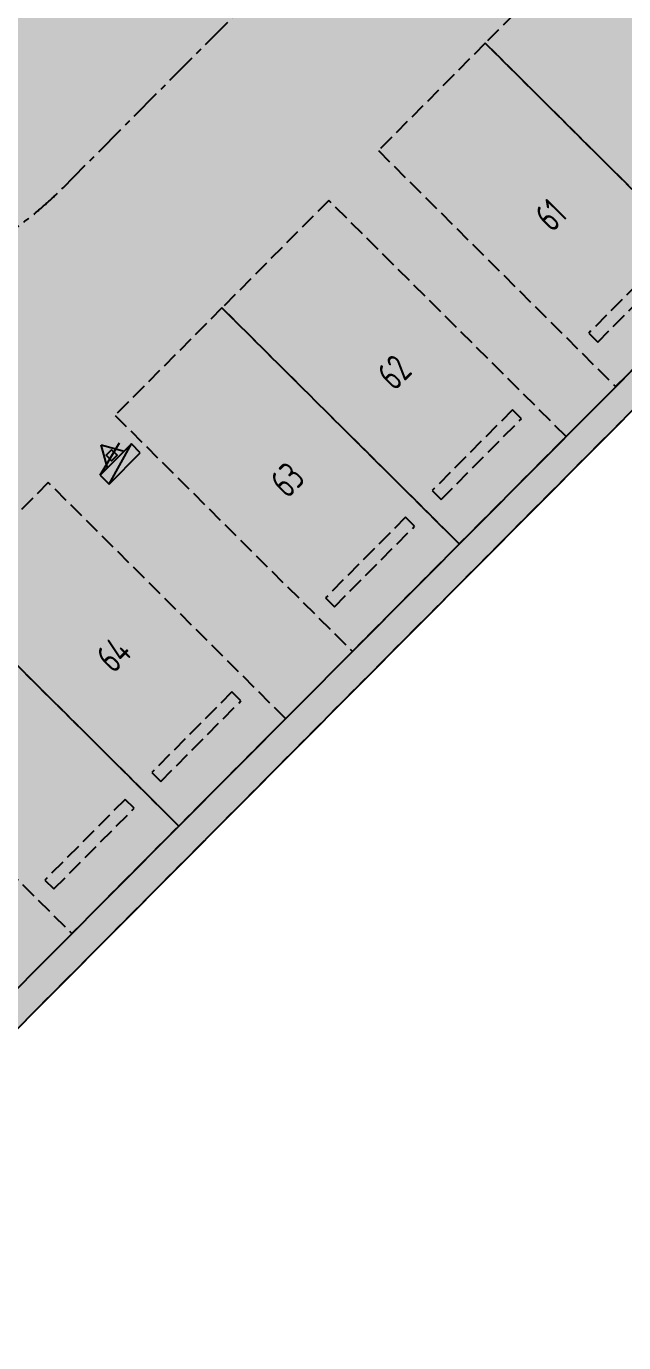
# Model space of a CAD drawing. Extents: x 517381295 to 519272522, y 3499086963 to 3500603577.
# Drawn here: x 518870919 to 518880380, y 3499822520 to 3499843363 of the extents above; entities that cross this region are included whole.
import ezdxf
from ezdxf.enums import TextEntityAlignment as Align

# ---------------------------------------------------------------- set-up
doc = ezdxf.new("R2010")
doc.units = 0
doc.header["$LTSCALE"] = 1000
doc.header["$MEASUREMENT"] = 0
for name, pattern in [('CENTERX2', [4, 2.5, -0.5, 0.5, -0.5]), ('DASH', [0.35, 0.25, -0.1]), ('HIDDEN', [0.375, 0.25, -0.125])]:
    doc.linetypes.add(name, pattern=pattern)
doc.layers.get('0').update_dxf_attribs({"linetype": 'CONTINUOUS'})
for name, color, linetype in [('0-TEXT', 7, 'CONTINUOUS'), ('00-灭火器', 1, 'CONTINUOUS'), ('A-地下车道中线', 1, 'CONTINUOUS'), ('AE-ABOV', 154, 'HIDDEN'), ('AE-EQPM', 70, 'CONTINUOUS'), ('C-XREF-EXT', 7, 'CONTINUOUS'), ('EQUIP_消火栓', 1, 'CONTINUOUS'), ('HS-A-墙-砼', 41, 'CONTINUOUS'), ('PUB_HATCH', 8, 'CONTINUOUS'), ('天华车位编号', 7, 'CONTINUOUS')]:
    doc.layers.add(name, color=color, linetype=linetype)
doc.styles.add('TH-STYLE3', font='tssdeng.shx', dxfattribs={"width": 0.699999988079071, "bigfont": 'tssdchn.shx'})

# ---------------------------------------------------------------- blocks, each defined once
blk = doc.blocks.new('efafefsf')
at = {"layer": 'A-地下车道中线', "color": 253, "linetype": 'CENTERX2', "ltscale": 0.2}
blk.add_line((-2310945.050417423, -1392387.875659227), (-2268306.274490356, -1392387.739806175), dxfattribs=at)
blk.add_arc((-2310945.049984932, -1386387.875660181), 6000, 180, 270, dxfattribs=at)
blk = doc.blocks.new('vcbxcvbxcvbcxvbcvx')
at = {"layer": 'AE-ABOV'}
h = blk.add_hatch(dxfattribs=at)
h.set_pattern_fill('ANGLE', color=8, scale=499.9999999999997, angle=-45.15729226636613)
h.set_pattern_definition([(359.9999999998357, (-1228937.850166321, 2875940.713079453), (5.006313585909083e-09, 1746.249999999999), [1269.999999999999, -476.2499999999997]), (90, (-1228937.850166321, 2875940.713079453), (-1746.249999999999, 5.006313585909083e-09), [1270, -476.2499999999998])])
edge = h.paths.add_edge_path()
edge.add_line((-1112685.154472828, 2875590.302752495), (-1192087.85016758, 2875590.3027526))
edge.add_line((-1192087.850167751, 2875590.302752495), (-1192087.841672835, 2877396.973397291))
edge.add_line((-1192087.841672897, 2877396.973397017), (-1192087.850113824, 2880196.97342896))
edge.add_line((-1192087.850113869, 2880196.973428965), (-1192087.850146369, 2888990.713104392))
edge.add_line((-1192087.850146294, 2888990.713104486), (-1189687.850119626, 2888990.713107557))
edge.add_line((-1189687.850119591, 2888990.713107586), (-1189687.850106648, 2890990.712934787))
edge.add_line((-1189687.850106716, 2890990.712934971), (-1192087.850147726, 2890990.713080887))
edge.add_line((-1192087.850147247, 2890990.713080406), (-1192087.787451197, 2902990.861483638))
edge.add_line((-1192087.787451744, 2902990.861484051), (-1208287.912045514, 2902990.567798151))
edge.add_line((-1208287.912045479, 2902990.567798138), (-1208287.97471344, 2904646.679696687))
edge.add_line((-1208287.974713326, 2904646.679696321), (-1208287.801311024, 2904646.932287902))
edge.add_line((-1208287.801311016, 2904646.932287931), (-1208287.801312292, 2909840.692558439))
edge.add_line((-1208287.801312447, 2909840.692558765), (-1192087.847160659, 2909840.73365246))
edge.add_line((-1192087.847160339, 2909840.733652115), (-1192087.853082925, 2911690.713042712))
edge.add_line((-1192087.853083134, 2911690.713042974), (-1183187.853093049, 2911690.713084284))
edge.add_line((-1183187.853093147, 2911690.713084221), (-1183187.847171847, 2909840.712867695))
edge.add_line((-1183187.847171307, 2909840.712867737), (-1159787.841652779, 2909840.712804329))
edge.add_line((-1159787.84165287, 2909840.712804317), (-1159786.497599212, 2910740.710717343))
edge.add_line((-1159786.497599602, 2910740.710717678), (-1153686.506084432, 2910740.710701014))
edge.add_line((-1153686.506084442, 2910740.71070075), (-1153687.852495694, 2909840.814170099))
edge.add_line((-1153687.85249567, 2909840.814169884), (-1137137.843563317, 2909840.814169604))
edge.add_line((-1137137.84356308, 2909840.814169884), (-1137137.846838198, 2927340.612590737))
edge.add_line((-1137137.846838474, 2927340.61259079), (-1117537.853485405, 2927340.612575179))
edge.add_line((-1117537.853485107, 2927340.612574816), (-1117537.858750917, 2904440.713084697))
edge.add_line((-1117537.858751297, 2904440.713084936), (-1106437.860128601, 2904440.713117593))
edge.add_line((-1106437.860128403, 2904440.713117599), (-1106437.860120224, 2897440.713106017))
edge.add_line((-1106437.860120296, 2897440.713106155), (-1106137.862804846, 2897440.713070154))
edge.add_line((-1106137.86280489, 2897440.713070154), (-1106137.857584552, 2888896.974899984))
edge.add_arc((-1111037.863520622, 2888940.917486906), 4900.202968103001, -89.99996157515989, -0.5138069876330746, ccw=False)
edge.add_line((-1111037.860234737, 2884040.714518309), (-1112685.154486508, 2884040.714542268))
edge.add_line((-1112685.154486179, 2884040.714541912), (-1112685.154472571, 2875592.254593211))
edge.add_line((-1112685.154472828, 2875592.254593611), (-1112685.154472977, 2875590.302752425))
at = {"layer": 'AE-ABOV', "color": 8}
blk.add_lwpolyline([(-1112685.154472828, 2875590.302752495), (-1192087.850167751, 2875590.302752495), (-1192087.841672897, 2877396.973397017), (-1192087.850113869, 2880196.973428965), (-1192087.850146294, 2888990.713104486), (-1189687.850119591, 2888990.713107586), (-1189687.850106716, 2890990.712934971), (-1192087.850147247, 2890990.713080406), (-1192087.787451744, 2902990.861484051), (-1208287.912045479, 2902990.567798138), (-1208287.974713326, 2904646.679696321), (-1208287.801311016, 2904646.932287931), (-1208287.801312447, 2909840.692558765), (-1192087.847160339, 2909840.733652115), (-1192087.853083134, 2911690.713042974), (-1183187.853093147, 2911690.713084221), (-1183187.847171307, 2909840.712867737), (-1159787.84165287, 2909840.712804317), (-1159786.497599602, 2910740.710717678), (-1153686.506084442, 2910740.71070075), (-1153687.85249567, 2909840.814169884), (-1137137.84356308, 2909840.814169884), (-1137137.846838474, 2927340.61259079), (-1117537.853485107, 2927340.612574816)], dxfattribs=at)
blk = doc.blocks.new('cw')
at = {"layer": 'AE-EQPM', "linetype": 'DASH'}
for points in [[(-1200.000000476837, 5300), (1199.999999523163, 5300.000000238419), (1200, 0), (-1200, -4.76837158203125e-07)], [(-900, 899.9999997615814), (900, 900), (900, 700), (-900, 699.9999997615814)]]:
    blk.add_lwpolyline(points, close=True, dxfattribs=at)
blk = doc.blocks.new('gfhgfhggjj')
at = {"layer": 'AE-EQPM', "rotation": 180.0000000009059}
blk.add_blockref('cw', (164750.9526596069, 279200.211022377), dxfattribs=at)
at = {"layer": 'AE-EQPM', "xscale": -1, "rotation": 359.9999999998357}
for p in [(156238.2936682701, 263050.2126083374), (158638.293671608, 263050.2126159668), (162538.2936658859, 263050.2126150131), (164938.2936677933, 263050.2126142979), (168450.9526290894, 263050.2125916481), (170850.9526286125, 263050.2125914097), (173250.9526295662, 263050.2125916481)]:
    blk.add_blockref('cw', p, dxfattribs=at)
at = {"layer": '天华车位编号', "color": 8, "style": 'TH-STYLE3', "width": 0.699999988079071}
for s, p in [('64', (158638.2936720848, 265700.21261549)), ('63', (162538.2936654091, 265700.2126147747)), ('62', (164938.2936673164, 265700.2126152515)), ('61', (168450.9526286125, 265700.2125914097))]:
    blk.add_text(s, height=450, rotation=8.196227004009711e-05, dxfattribs=at).set_placement(p, align=Align.MIDDLE_CENTER)
blk = doc.blocks.new('$TWTSYS$00000508')
for p, q in [((-0.5, 0.5), (0.3236161731911125, 1.224064056863426)), ((-0.5, 0.5), (-0.5, -0.5)), ((-0.5, -0.5), (0.5, 0.5)), ((0.5, 0.5), (-0.5, 0.5)), ((0.5, -0.5), (0.5, 0.5)), ((-0.5, -0.5), (0.5, -0.5))]:
    blk.add_line(p, q)
blk.add_solid([(0.5, -0.5), (0.5, 0.5), (-0.5, -0.5)])
blk = doc.blocks.new('fdhhdfgdgdgfshfdhdssdfds')
at = {"layer": '00-灭火器'}
h = blk.add_hatch(dxfattribs=at)
h.set_pattern_fill('ANSI31', color=256, scale=187.5, angle=-225.1572923010445, style=0)
h.set_pattern_definition([(179.8427076989539, (2100393229.937735, -2847497772.43161), (-0.06434215061674387, -23.43741168170354), [])])
h.paths.add_polyline_path([(312585.169927597, 5054.64964056015), (312463.4405694008, 5054.649641990662), (312463.4405708313, 4932.92028260231), (312585.169924736, 4932.920279979706)])
at = {"layer": 'PUB_HATCH'}
blk.add_hatch(color=256, dxfattribs=at).paths.add_polyline_path([(327040.9718608856, -50.00000381469727), (326824.3051939011, 99.99999499320984), (301574.3051681519, 100.0000019073486), (301574.3051681519, -349.9999980926514), (327074.3051939011, -350.0000047683716)])
at = {"layer": '00-灭火器'}
blk.add_lwpolyline([(312585.169927597, 5054.64964056015), (312463.4405694008, 5054.649641990662), (312463.4405708313, 4932.92028260231), (312585.169924736, 4932.920279979706)], close=True, dxfattribs=at)
at = {"layer": 'EQUIP_消火栓'}
for p, q in [((312335.3052473068, 4899.99501991272), (312524.3052463531, 5227.352623462677)), ((312524.3052463531, 5227.352623462677), (312713.3052539825, 4899.995022296906)), ((312713.3052539825, 4899.995022296906), (312335.3052473068, 4899.99501991272))]:
    blk.add_line(p, q, dxfattribs=at)
at = {"layer": 'HS-A-墙-砼'}
for p, q in [((326824.3051939011, 99.99999499320984), (301574.3051681519, 100.0000019073486)), ((327074.3051939011, -350.0000047683716), (301574.3051681519, -349.9999980926514))]:
    blk.add_line(p, q, dxfattribs=at)
at = {"layer": 'EQUIP_消火栓', "xscale": 700.0000000000002, "yscale": 200.0000000000001, "zscale": 700.0000000000002, "rotation": 6.866235010519193e-08}
blk.add_blockref('$TWTSYS$00000508', (312524.3052511215, 4799.995109081268), dxfattribs=at)

msp = doc.modelspace()

# ---------------------------------------------------------------- block references
at = {"ltscale": 10, "rotation": 45.15729226620189}
msp.add_blockref('gfhgfhggjj', (518948828.1177044, 3499533576.146005), dxfattribs=at)
at = {"rotation": 45.15729226620189}
msp.add_blockref('efafefsf', (519513827.8631617, 3502461233.388751), dxfattribs=at)
at = {"layer": '0-TEXT', "rotation": 45.15729226620189}
msp.add_blockref('fdhhdfgdgdgfshfdhdssdfds', (518655430.0789247, 3499611455.605449), dxfattribs=at)
at = {"layer": 'C-XREF-EXT', "rotation": 45.15729226636613}
msp.add_blockref('vcbxcvbxcvbcxvbcvx', (521744880.5852609, 3498639509.556209), dxfattribs=at)

doc.saveas('drawing.dxf')
